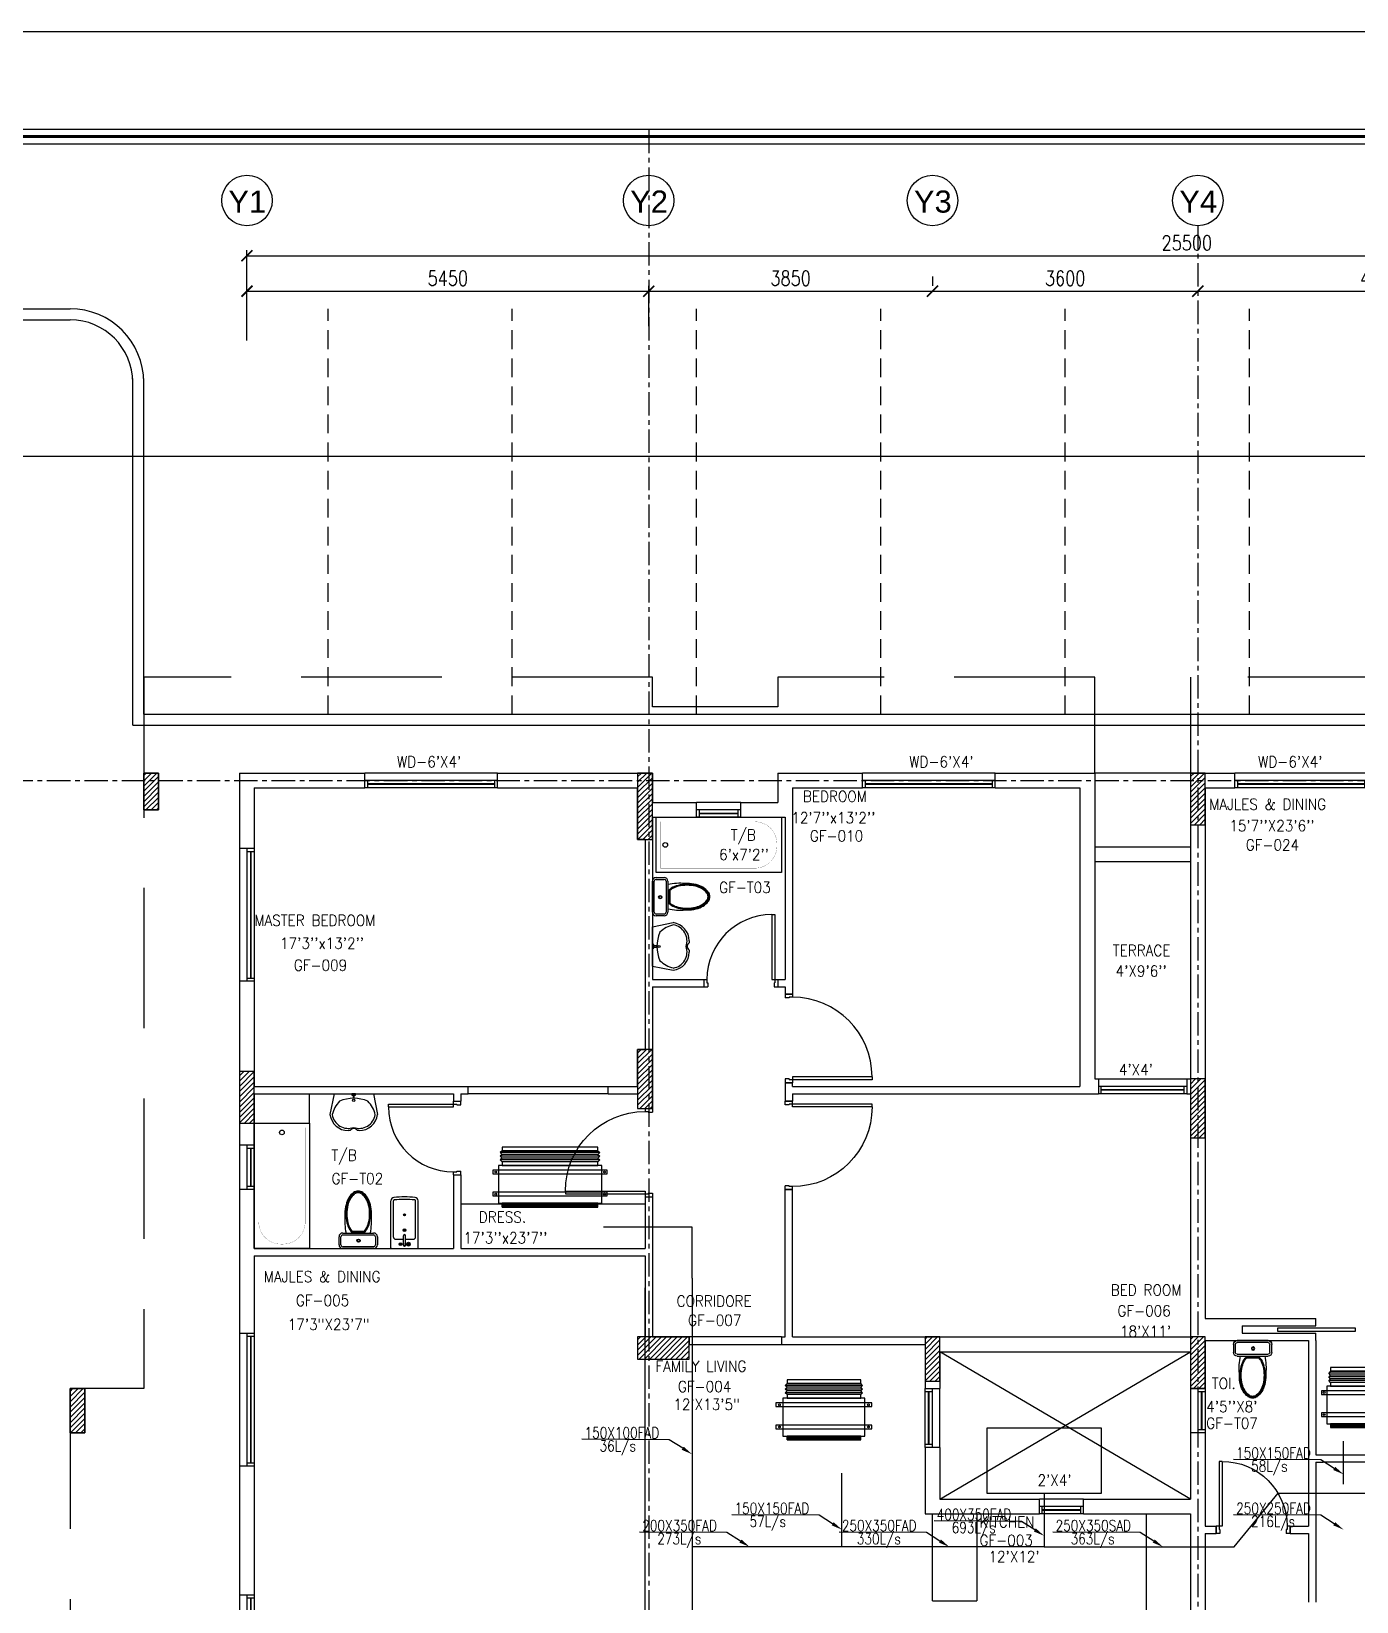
# Model space of a CAD drawing. Header units: millimetres. Extents: x -1288794 to 2153086, y -2701644 to -1428868.
# Drawn here: x 1250634 to 1268611, y -1485109 to -1463806 of the extents above; entities that cross this region are included whole.
import ezdxf
from ezdxf.enums import TextEntityAlignment as Align

# ---------------------------------------------------------------- set-up
doc = ezdxf.new("R2010")
doc.units = ezdxf.units.MM
doc.header["$LTSCALE"] = 100
doc.header["$PDMODE"] = 34
for name, pattern in [('CENTER', [50.8, 31.75, -6.35, 6.35, -6.35]), ('DASHED', [19.05, 12.7, -6.35]), ('DASHED2', [9.525, 6.35, -3.175])]:
    doc.linetypes.add(name, pattern=pattern)
for name, color, linetype in [('A-ANNO-DIMS', 1, 'Continuous'), ('A-ANNO-SYMB', 33, 'Continuous'), ('A-ANNO-TEXT', 8, 'Continuous'), ('A-AREA', 8, 'CENTER'), ('A-DOOR', 4, 'Continuous'), ('A-FLOR-OVHD', 4, 'DASHED2'), ('A-FLOR-PFIX', 8, 'Continuous'), ('A-FLOR-SPCL', 8, 'Continuous'), ('A-GLAZ', 5, 'Continuous'), ('A-GRID', 253, 'CENTER'), ('A-WALL-FULL', 8, 'Continuous'), ('AC-FAD', 6, 'Continuous'), ('AC-FAD TEXT', 6, 'Continuous'), ('FCU-AC', 160, 'Continuous'), ('L-WALK', 8, 'Continuous'), ('LOGO LINE', 7, 'Continuous'), ('LOGO1LINE', 7, 'Continuous'), ('S-COL- HACT.', 9, 'Continuous'), ('S-COL.', 8, 'Continuous')]:
    doc.layers.add(name, color=color, linetype=linetype)
doc.styles.add('ROMANS', font='romans.shx', dxfattribs={"width": 0.8})
doc.styles.add('SANSSERIF', font='sas_____.pfb')
doc.styles.add('SIMPLEX', font='simplex.shx', dxfattribs={"width": 0.8})
doc.dimstyles.new('100 of DIM2', dxfattribs={"dimscale": 0, "dimtxt": 200, "dimasz": 150, "dimexe": 75, "dimexo": 200, "dimgap": 75, "dimtad": 1, "dimdec": 0, "dimrnd": 5, "dimzin": 0, "dimdsep": 46, "dimtxsty": 'ROMANS', "dimblk": 'ARCHTICK', "dimcen": 100, "dimclrd": 94, "dimclre": 94, "dimclrt": 2, "dimadec": 0, "dimazin": 0, "dimtfac": 1, "dimtdec": 0, "dimtofl": 0, "dimtmove": 2, "dimatfit": 3, "dimldrblk": 'OPEN90', "dimfxl": 75, "dimtolj": 1, "dimtzin": 0, "dimarcsym": 0})
pattern_1 = [(45, (2375513.17, -1109556.65), (-35.355339, 35.355339), [])]

# ---------------------------------------------------------------- blocks, each defined once
blk = doc.blocks.new('W-180')
for p, q in [((1800, 100), (0, 100)), ((1800, 0), (0, 0)), ((40, 0), (40, 100)), ((1760, 100), (1760, 0))]:
    blk.add_line(p, q)
at = {"linetype": 'Continuous'}
for p, q in [((1760, 53), (40, 53)), ((1760, 47), (40, 47))]:
    blk.add_line(p, q, dxfattribs=at)
blk = doc.blocks.new('D-120-R1')
for p, q in [((-80, 1180), (-40, 1180)), ((-80, 1180), (-80, 100)), ((-40, 1180), (-40, 55)), ((-1200, 100), (-1160, 100)), ((-1200, 100), (-1200, 0)), ((-1160, 100), (-1160, 55)), ((-1160, 55), (-1150, 55)), ((-1150, 55), (-1150, 0)), ((-80, 100), (0, 100)), ((-50, 55), (-40, 55)), ((-50, 55), (-50, 0)), ((-50, 0), (0, 0)), ((0, 100), (0, 0)), ((-1200, 0), (-1150, 0))]:
    blk.add_line(p, q)
at = {"linetype": 'Continuous'}
blk.add_arc((-80, 100), 1080, 90, 180, dxfattribs=at)
blk = doc.blocks.new('D-100-R1')
for p, q in [((-80, 980), (-80, 100)), ((-80, 980), (-40, 980)), ((-40, 980), (-40, 55)), ((-1000, 100), (-1000, 0)), ((-1000, 100), (-960, 100)), ((-960, 100), (-960, 55)), ((-960, 55), (-950, 55)), ((-950, 55), (-950, 0)), ((-80, 100), (0, 100)), ((-50, 55), (-50, 0)), ((-50, 55), (-40, 55)), ((-50, 0), (0, 0)), ((0, 100), (0, 0)), ((-1000, 0), (-950, 0))]:
    blk.add_line(p, q)
at = {"linetype": 'Continuous'}
blk.add_arc((-80, 100), 880, 90, 180, dxfattribs=at)
blk = doc.blocks.new('W-60')
for p, q in [((600, 100), (0, 100)), ((600, 0), (0, 0)), ((40, 0), (40, 100)), ((560, 100), (560, 0))]:
    blk.add_line(p, q)
at = {"linetype": 'Continuous'}
for p, q in [((560, 53), (40, 53)), ((560, 47), (40, 47))]:
    blk.add_line(p, q, dxfattribs=at)
blk = doc.blocks.new('BIDET-1')
for p, q in [((175, 0), (-175, 0)), ((-185, -10), (-185, -649)), ((-150, -155), (-150, -649)), ((-15, -125), (-120, -125)), ((-39, -59), (-69, -59)), ((-54, -44), (-54, -74)), ((-15, -54), (-15, -174)), ((15, -54), (15, -174)), ((120, -125), (15, -125)), ((39, -59), (69, -59)), ((54, -44), (54, -74)), ((150, -155), (150, -649)), ((185, -10), (185, -649)), ((12, -250), (-12, -250)), ((-9, -259), (9, -241)), ((-9, -241), (9, -259)), ((0, -238), (0, -262))]:
    blk.add_line(p, q)
for centre, radius in [((-54, -59), 25), ((-54, -59), 20), ((-54, -59), 15.2), ((-54, -59), 10.2), ((54, -59), 20), ((54, -59), 15.2), ((54, -59), 10.2), ((0, -250), 17.5), ((0, -250), 12.5), ((0, -457), 12.5), ((0, -457), 10)]:
    blk.add_circle(centre, radius)
for centre, radius, start, end in [((-175, -10), 10, 90, 180), ((175, -10), 10, 0, 90), ((-120, -155), 30, 90, 180), ((0, -54), 20, 318.5904, 221.4096), ((0, -54), 15, 0, 180), ((0, -174), 15, 180, 0), ((120, -155), 30, 0, 90), ((-140, -649), 45, 180, 265.2062), ((-140, -649), 10, 180, 265.2062), ((0, 1020), 1720, 265.2062, 274.7938), ((0, 1020), 1685, 265.2062, 274.7938), ((140, -649), 10, 274.7938, 0), ((140, -649), 45, 274.7938, 0)]:
    blk.add_arc(centre, radius, start, end)
blk = doc.blocks.new('WC-1')
for p, q in [((-210, 0), (210, 0)), ((-260, -160), (-260, -50)), ((-235, -160), (-235, -50)), ((-210, -25), (210, -25)), ((210, -185), (-210, -185)), ((210, -210), (-210, -210)), ((235, -50), (235, -160)), ((260, -50), (260, -160)), ((91, -223), (-91, -223)), ((86, -235), (-86, -235))]:
    blk.add_line(p, q)
for radius in [22.1, 17.1]:
    blk.add_circle((-6, -107), radius)
for centre, radius, start, end in [((-210, -50), 50, 90, 180), ((-210, -160), 50, 180, 270), ((-210, -50), 25, 90, 180), ((-210, -160), 25, 180, 270), ((722, -383), 904, 168.9529, 184.0632), ((210, -50), 50, 360, 90), ((210, -50), 25, 360, 90), ((210, -160), 25, 270, 360), ((210, -160), 50, 270, 360), ((352, -470), 520, 166.4766, 180), ((352, -470), 507, 166.4766, 180), ((178, -428), 341, 149.8586, 166.4766), ((178, -428), 328, 149.8586, 166.4766), ((69, -365), 214, 138.4152, 149.8586), ((69, -365), 201, 139.9943, 149.8586), ((-69, -365), 201, 30.1414, 40.0057), ((-69, -365), 214, 30.1414, 41.5848), ((-178, -428), 328, 13.5234, 30.1414), ((-178, -428), 341, 13.5234, 30.1414), ((-352, -470), 507, 360, 13.5234), ((-352, -470), 520, 360, 13.5234), ((352, -470), 532, 177.5541, 180), ((352, -470), 532, 180, 193.5234), ((352, -470), 520, 180, 193.5234), ((178, -512), 353, 193.5234, 210.1414), ((352, -470), 507, 180, 193.5234), ((178, -512), 341, 193.5234, 210.1414), ((178, -512), 328, 193.5234, 210.1414), ((-178, -512), 328, 329.8586, 346.4766), ((-178, -512), 341, 329.8586, 346.4766), ((-178, -512), 353, 329.8586, 346.4766), ((-352, -470), 507, 346.4766, 360), ((-352, -470), 520, 346.4766, 360), ((-352, -470), 532, 346.4766, 360), ((-352, -470), 532, 360, 2.4459), ((69, -575), 226, 210.1414, 234.4972), ((69, -575), 214, 210.1414, 234.4972), ((69, -575), 201, 210.1414, 234.4972), ((0, -672), 108, 234.4972, 270), ((0, -672), 95.9, 234.4972, 270), ((0, -672), 83.4, 234.4972, 270), ((0, -672), 83.4, 270, 305.5028), ((0, -672), 95.9, 270, 305.5028), ((0, -672), 108, 270, 305.5028), ((-69, -575), 201, 305.5028, 329.8586), ((-69, -575), 214, 305.5028, 329.8586), ((-69, -575), 226, 305.5028, 329.8586)]:
    blk.add_arc(centre, radius, start, end)
at = {"linetype": 'Continuous', "ltscale": 50}
blk.add_arc((-722, -383), 904, 355.9368, 11.0471, dxfattribs=at)
blk = doc.blocks.new('LAV-4')
for p, q in [((-266, 0), (-322, -283)), ((-266, 0), (268, 0)), ((268, 0), (324, -280)), ((-48, -500), (-75, -500)), ((75, -500), (50, -500))]:
    blk.add_line(p, q)
for points in [[(-25, 0), (-25, -18), (25, -18), (25, 0)], [(-9, -20), (-9, -57), (8, -57), (8, -20)]]:
    blk.add_lwpolyline(points, close=True)
blk.add_circle((0, -91), 15.4)
for centre, radius, start, end in [((74, -366), 375, 135.3333, 167.1432), ((0, -539), 477, 66.1261, 113.874), ((-74, -366), 375, 12.5199, 44.6667), ((-75, -250), 250, 187.6784, 270), ((-75, -250), 220, 188.5814, 289.9523), ((75, -250), 220, 250.0878, 350.8515), ((75, -250), 250, 270, 353.0121), ((1, -527), 55.9, 28.7827, 151.2173), ((50, -499), 0, 238.1883, 0)]:
    blk.add_arc(centre, radius, start, end)
blk = doc.blocks.new('BT-2')
blk.add_lwpolyline([(0, 750), (1700, 750), (1700, 0), (0, 0)], close=True)
at = {"const_width": 2}
blk.add_lwpolyline([(60, 690), (1340, 690, -0.414214), (1640, 390), (1640, 360, -0.414214), (1340, 60), (60, 60)], format="xyb", close=True, dxfattribs=at)
blk.add_circle((125, 375), 31.9)
blk = doc.blocks.new('W-80')
for p, q in [((800, 100), (0, 100)), ((800, 0), (0, 0)), ((40, 0), (40, 100)), ((760, 100), (760, 0))]:
    blk.add_line(p, q)
at = {"linetype": 'Continuous'}
for p, q in [((760, 53), (40, 53)), ((760, 47), (40, 47))]:
    blk.add_line(p, q, dxfattribs=at)
blk = doc.blocks.new('W-120')
for p, q in [((1200, 100), (0, 100)), ((1200, 0), (0, 0)), ((40, 0), (40, 100)), ((1160, 100), (1160, 0))]:
    blk.add_line(p, q)
at = {"linetype": 'Continuous'}
for p, q in [((1160, 53), (40, 53)), ((1160, 47), (40, 47))]:
    blk.add_line(p, q, dxfattribs=at)
blk = doc.blocks.new('_ArchTick')
at = {"color": 0, "linetype": 'ByBlock', "const_width": 0.15}
blk.add_lwpolyline([(-0.5, -0.5), (0.5, 0.5)], dxfattribs=at)
blk = doc.blocks.new('*D516')
at = {"layer": 'A-ANNO-DIMS', "color": 94, "lineweight": -2, "ltscale": 3, "transparency": 16777216}
for p, q in [((1262858, -1467131), (1262858, -1467256)), ((1266458, -1467131), (1266458, -1467256)), ((1262858, -1467331), (1266458, -1467331))]:
    blk.add_line(p, q, dxfattribs=at)
at = {"layer": 'Defpoints', "color": 0, "ltscale": 3, "transparency": 16777216}
for p in [(1262858, -1467331), (1266458, -1467331), (1266458, -1467331)]:
    blk.add_point(p, dxfattribs=at)
at = {"layer": 'A-ANNO-DIMS', "color": 94, "lineweight": -2, "ltscale": 3, "transparency": 16777216, "xscale": 150, "yscale": 150, "zscale": 150, "rotation": 180}
blk.add_blockref('_ArchTick', (1262858, -1467331), dxfattribs=at)
at = {"layer": 'A-ANNO-DIMS', "color": 94, "lineweight": -2, "ltscale": 3, "transparency": 16777216, "xscale": 150, "yscale": 150, "zscale": 150}
blk.add_blockref('_ArchTick', (1266458, -1467331), dxfattribs=at)
at = {"layer": 'A-ANNO-DIMS', "color": 2, "ltscale": 3, "transparency": 16777216, "insert": (1264658, -1467156), "char_height": 200, "attachment_point": 5, "style": 'ROMANS'}
blk.add_mtext('\\A1;3600', dxfattribs=at)
blk = doc.blocks.new('_Open90')
at = {"color": 0, "linetype": 'ByBlock', "lineweight": -2}
for p, q in [((0, 0), (-1, 0)), ((-0.5, 0.5), (0, 0)), ((0, 0), (-0.5, -0.5))]:
    blk.add_line(p, q, dxfattribs=at)
blk = doc.blocks.new('*D488')
at = {"layer": 'A-ANNO-DIMS', "color": 94, "lineweight": -2, "ltscale": 3, "transparency": 16777216}
for p, q in [((1253558, -1467807), (1253558, -1467256)), ((1259008, -1467807), (1259008, -1467256)), ((1253558, -1467331), (1259008, -1467331))]:
    blk.add_line(p, q, dxfattribs=at)
at = {"layer": 'Defpoints', "color": 0, "ltscale": 3, "transparency": 16777216}
for p in [(1259008, -1467331), (1253558, -1468007), (1259008, -1468007)]:
    blk.add_point(p, dxfattribs=at)
at = {"layer": 'A-ANNO-DIMS', "color": 94, "lineweight": -2, "ltscale": 3, "transparency": 16777216, "xscale": 150, "yscale": 150, "zscale": 150, "rotation": 180}
blk.add_blockref('_ArchTick', (1253558, -1467331), dxfattribs=at)
at = {"layer": 'A-ANNO-DIMS', "color": 94, "lineweight": -2, "ltscale": 3, "transparency": 16777216, "xscale": 150, "yscale": 150, "zscale": 150}
blk.add_blockref('_ArchTick', (1259008, -1467331), dxfattribs=at)
at = {"layer": 'A-ANNO-DIMS', "color": 2, "ltscale": 3, "transparency": 16777216, "insert": (1256283, -1467156), "char_height": 200, "attachment_point": 5, "style": 'ROMANS'}
blk.add_mtext('\\A1;5450', dxfattribs=at)
blk = doc.blocks.new('*D489')
at = {"layer": 'A-ANNO-DIMS', "color": 94, "lineweight": -2, "ltscale": 3, "transparency": 16777216}
for p, q in [((1259008, -1467807), (1259008, -1467256)), ((1262858, -1467131), (1262858, -1467256)), ((1259008, -1467331), (1262858, -1467331))]:
    blk.add_line(p, q, dxfattribs=at)
at = {"layer": 'Defpoints', "color": 0, "ltscale": 3, "transparency": 16777216}
for p in [(1262858, -1467331), (1262858, -1467331), (1259008, -1468007)]:
    blk.add_point(p, dxfattribs=at)
at = {"layer": 'A-ANNO-DIMS', "color": 94, "lineweight": -2, "ltscale": 3, "transparency": 16777216, "xscale": 150, "yscale": 150, "zscale": 150, "rotation": 180}
blk.add_blockref('_ArchTick', (1259008, -1467331), dxfattribs=at)
at = {"layer": 'A-ANNO-DIMS', "color": 94, "lineweight": -2, "ltscale": 3, "transparency": 16777216, "xscale": 150, "yscale": 150, "zscale": 150}
blk.add_blockref('_ArchTick', (1262858, -1467331), dxfattribs=at)
at = {"layer": 'A-ANNO-DIMS', "color": 2, "ltscale": 3, "transparency": 16777216, "insert": (1260933, -1467156), "char_height": 200, "attachment_point": 5, "style": 'ROMANS'}
blk.add_mtext('\\A1;3850', dxfattribs=at)
blk = doc.blocks.new('*D490')
at = {"layer": 'A-ANNO-DIMS', "color": 94, "lineweight": -2, "ltscale": 3, "transparency": 16777216}
for p, q in [((1266458, -1467131), (1266458, -1467256)), ((1271408, -1467131), (1271408, -1467256)), ((1266458, -1467331), (1271408, -1467331))]:
    blk.add_line(p, q, dxfattribs=at)
at = {"layer": 'Defpoints', "color": 0, "ltscale": 3, "transparency": 16777216}
for p in [(1266458, -1467331), (1271408, -1467331), (1271408, -1467331)]:
    blk.add_point(p, dxfattribs=at)
at = {"layer": 'A-ANNO-DIMS', "color": 94, "lineweight": -2, "ltscale": 3, "transparency": 16777216, "xscale": 150, "yscale": 150, "zscale": 150, "rotation": 180}
blk.add_blockref('_ArchTick', (1266458, -1467331), dxfattribs=at)
at = {"layer": 'A-ANNO-DIMS', "color": 94, "lineweight": -2, "ltscale": 3, "transparency": 16777216, "xscale": 150, "yscale": 150, "zscale": 150}
blk.add_blockref('_ArchTick', (1271408, -1467331), dxfattribs=at)
at = {"layer": 'A-ANNO-DIMS', "color": 2, "ltscale": 3, "transparency": 16777216, "insert": (1268933, -1467156), "char_height": 200, "attachment_point": 5, "style": 'ROMANS'}
blk.add_mtext('\\A1;4950', dxfattribs=at)
blk = doc.blocks.new('*D491')
at = {"layer": 'A-ANNO-DIMS', "color": 94, "lineweight": -2, "ltscale": 3, "transparency": 16777216}
for p, q in [((1253558, -1468002), (1253558, -1466776)), ((1253558, -1466851), (1279058, -1466851)), ((1279058, -1468002), (1279058, -1466776))]:
    blk.add_line(p, q, dxfattribs=at)
at = {"layer": 'Defpoints', "color": 0, "ltscale": 3, "transparency": 16777216}
for p in [(1279058, -1466851), (1253558, -1468202), (1279058, -1468202)]:
    blk.add_point(p, dxfattribs=at)
at = {"layer": 'A-ANNO-DIMS', "color": 94, "lineweight": -2, "ltscale": 3, "transparency": 16777216, "xscale": 150, "yscale": 150, "zscale": 150, "rotation": 180}
blk.add_blockref('_ArchTick', (1253558, -1466851), dxfattribs=at)
at = {"layer": 'A-ANNO-DIMS', "color": 94, "lineweight": -2, "ltscale": 3, "transparency": 16777216, "xscale": 150, "yscale": 150, "zscale": 150}
blk.add_blockref('_ArchTick', (1279058, -1466851), dxfattribs=at)
at = {"layer": 'A-ANNO-DIMS', "color": 2, "ltscale": 3, "transparency": 16777216, "insert": (1266308, -1466676), "char_height": 200, "attachment_point": 5, "style": 'ROMANS'}
blk.add_mtext('\\A1;25500', dxfattribs=at)
blk = doc.blocks.new('fcu 2 tr')
h = blk.add_hatch()
h.set_pattern_fill('NET', color=3)
h.paths.add_polyline_path([(80954, -1588493), (79654, -1588493), (79654, -1588543), (80954, -1588543)])
at = {"layer": 'FCU-AC'}
for p, q in [((79654, -1587780), (79629, -1587805)), ((80979, -1587805), (79629, -1587805)), ((79654, -1587830), (79629, -1587805)), ((79654, -1587830), (79629, -1587855)), ((80979, -1587855), (79629, -1587855)), ((79654, -1587880), (79629, -1587855)), ((80954, -1587780), (79654, -1587780)), ((80954, -1587830), (79654, -1587830)), ((80954, -1587830), (79654, -1587830)), ((80954, -1587780), (80979, -1587805)), ((80954, -1587830), (80979, -1587805)), ((80954, -1587830), (80979, -1587855)), ((80954, -1587880), (80979, -1587855)), ((79654, -1587880), (79629, -1587905)), ((80979, -1587905), (79629, -1587905)), ((79654, -1587930), (79629, -1587905)), ((80954, -1587880), (79654, -1587880)), ((80954, -1587880), (79654, -1587880)), ((80954, -1587880), (80979, -1587905)), ((80954, -1587930), (80979, -1587905))]:
    blk.add_line(p, q, dxfattribs=at)
at = {"layer": 'FCU-AC', "color": 1}
for p, q in [((80954, -1587730), (79654, -1587730)), ((79654, -1587730), (79654, -1587780)), ((79654, -1587780), (80954, -1587780)), ((80954, -1587780), (80954, -1587730)), ((80954, -1587930), (79654, -1587930)), ((79654, -1587930), (79654, -1587980)), ((79654, -1587980), (80954, -1587980)), ((80954, -1587980), (80954, -1587930))]:
    blk.add_line(p, q, dxfattribs=at)
at = {"layer": 'FCU-AC', "color": 6}
for points in [[(79529, -1588093), (81079, -1588093), (81079, -1588043), (79529, -1588043)], [(79529, -1588393), (81079, -1588393), (81079, -1588343), (79529, -1588343)]]:
    blk.add_lwpolyline(points, close=True, dxfattribs=at)
at = {"layer": 'FCU-AC'}
blk.add_lwpolyline([(79604, -1588493), (81004, -1588493), (81004, -1587980), (79604, -1587980)], close=True, dxfattribs=at)
at = {"layer": 'FCU-AC', "color": 3}
blk.add_lwpolyline([(79654, -1588543), (80954, -1588543), (80954, -1588493), (79654, -1588493)], close=True, dxfattribs=at)
at = {"layer": 'FCU-AC', "color": 6}
for centre in [(79566, -1588068), (81041, -1588068), (79566, -1588368), (81041, -1588368)]:
    blk.add_circle(centre, 12.5, dxfattribs=at)
blk = doc.blocks.new('fcu-1    1.5 tr')
h = blk.add_hatch()
h.set_pattern_fill('NET', color=3)
h.paths.add_polyline_path([(78733, -1589179), (77733, -1589179), (77733, -1589229), (78733, -1589229)])
at = {"color": 3}
blk.add_lwpolyline([(77733, -1589229), (78733, -1589229), (78733, -1589179), (77733, -1589179)], close=True, dxfattribs=at)
at = {"layer": 'FCU-AC', "color": 5}
for p, q in [((77733, -1588466), (77708, -1588491)), ((78758, -1588491), (77708, -1588491)), ((77733, -1588516), (77708, -1588491)), ((78758, -1588491), (78733, -1588466)), ((78758, -1588491), (78733, -1588516)), ((77733, -1588516), (77708, -1588541)), ((78758, -1588541), (77708, -1588541)), ((77733, -1588566), (77708, -1588541)), ((77733, -1588566), (77708, -1588591)), ((78758, -1588591), (77708, -1588591)), ((77733, -1588616), (77708, -1588591)), ((78733, -1588516), (77733, -1588516)), ((78733, -1588566), (77733, -1588566)), ((78758, -1588541), (78733, -1588516)), ((78758, -1588541), (78733, -1588566)), ((78758, -1588591), (78733, -1588566)), ((78758, -1588591), (78733, -1588616))]:
    blk.add_line(p, q, dxfattribs=at)
at = {"layer": 'FCU-AC', "color": 1}
for p, q in [((78733, -1588416), (77733, -1588416)), ((77733, -1588416), (77733, -1588466)), ((77733, -1588466), (78733, -1588466)), ((78733, -1588466), (78733, -1588416)), ((78733, -1588616), (77733, -1588616)), ((77733, -1588616), (77733, -1588666)), ((77733, -1588666), (78733, -1588666)), ((78733, -1588666), (78733, -1588616))]:
    blk.add_line(p, q, dxfattribs=at)
at = {"layer": 'FCU-AC'}
for p, q in [((78733, -1588466), (77733, -1588466)), ((78788, -1588666), (77678, -1588666)), ((77678, -1588666), (77678, -1589179)), ((78788, -1589179), (78788, -1588666)), ((77678, -1589179), (78788, -1589179))]:
    blk.add_line(p, q, dxfattribs=at)
at = {"layer": 'FCU-AC', "color": 2}
for p, q in [((78733, -1588516), (77733, -1588516)), ((78733, -1588566), (77733, -1588566))]:
    blk.add_line(p, q, dxfattribs=at)
at = {"layer": 'FCU-AC', "color": 6}
for points in [[(77583, -1588779), (78883, -1588779), (78883, -1588729), (77583, -1588729)], [(77583, -1589079), (78883, -1589079), (78883, -1589029), (77583, -1589029)]]:
    blk.add_lwpolyline(points, close=True, dxfattribs=at)
for centre in [(77629, -1588755), (78837, -1588755), (77629, -1589055), (78837, -1589055)]:
    blk.add_circle(centre, 12.5, dxfattribs=at)
blk = doc.blocks.new('fcu 2.5 tr')
h = blk.add_hatch()
h.set_pattern_fill('NET', color=3)
h.paths.add_polyline_path([(83172, -1587743), (81672, -1587743), (81672, -1587793), (83172, -1587793)])
at = {"layer": 'FCU-AC', "color": 1}
for p, q in [((83172, -1586980), (81672, -1586980)), ((81672, -1586980), (81672, -1587030)), ((83172, -1587030), (83172, -1586980)), ((81672, -1587030), (83172, -1587030)), ((83172, -1587180), (81672, -1587180)), ((81672, -1587180), (81672, -1587230)), ((81672, -1587230), (83172, -1587230)), ((83172, -1587230), (83172, -1587180))]:
    blk.add_line(p, q, dxfattribs=at)
at = {"layer": 'FCU-AC'}
for p, q in [((81672, -1587030), (81647, -1587055)), ((83197, -1587055), (81647, -1587055)), ((81672, -1587080), (81647, -1587055)), ((81672, -1587080), (81647, -1587105)), ((83197, -1587105), (81647, -1587105)), ((81672, -1587130), (81647, -1587105)), ((81672, -1587130), (81647, -1587155)), ((83197, -1587155), (81647, -1587155)), ((81672, -1587180), (81647, -1587155)), ((83172, -1587030), (81672, -1587030)), ((83172, -1587080), (81672, -1587080)), ((83172, -1587080), (81672, -1587080)), ((83172, -1587130), (81672, -1587130)), ((83172, -1587130), (81672, -1587130)), ((83197, -1587055), (83172, -1587030)), ((83197, -1587055), (83172, -1587080)), ((83197, -1587105), (83172, -1587080)), ((83197, -1587105), (83172, -1587130)), ((83197, -1587155), (83172, -1587130)), ((83197, -1587155), (83172, -1587180))]:
    blk.add_line(p, q, dxfattribs=at)
blk.add_lwpolyline([(81622, -1587743), (83222, -1587743), (83222, -1587230), (81622, -1587230)], close=True, dxfattribs=at)
at = {"layer": 'FCU-AC', "color": 6}
for points in [[(81547, -1587343), (83297, -1587343), (83297, -1587293), (81547, -1587293)], [(81547, -1587643), (83297, -1587643), (83297, -1587593), (81547, -1587593)]]:
    blk.add_lwpolyline(points, close=True, dxfattribs=at)
at = {"layer": 'FCU-AC', "color": 3}
blk.add_lwpolyline([(81672, -1587793), (83172, -1587793), (83172, -1587743), (81672, -1587743)], close=True, dxfattribs=at)
at = {"layer": 'FCU-AC', "color": 6}
for centre in [(81584, -1587318), (83259, -1587318), (81584, -1587618), (83259, -1587618)]:
    blk.add_circle(centre, 12.5, dxfattribs=at)

msp = doc.modelspace()

# ---------------------------------------------------------------- hatches: boundary and pattern name
at = {"layer": 'S-COL- HACT.', "linetype": 'Continuous', "ltscale": 3}
h = msp.add_hatch(dxfattribs=at)
h.set_pattern_fill('ANSI31', color=256, scale=400, style=0)
h.set_pattern_definition(pattern_1)
h.paths.add_polyline_path([(1252358, -1474368.6), (1252358, -1473868.6), (1252158, -1473868.6), (1252158, -1474368.6)])
h = msp.add_hatch(dxfattribs=at)
h.set_pattern_fill('ANSI31', color=256, scale=400, style=0)
h.set_pattern_definition(pattern_1)
h.paths.add_polyline_path([(1259058, -1474768.6), (1259058, -1473868.6), (1258858, -1473868.6), (1258858, -1474768.6)])
h = msp.add_hatch(dxfattribs=at)
h.set_pattern_fill('ANSI31', color=256, scale=400, style=0)
h.set_pattern_definition(pattern_1)
h.paths.add_polyline_path([(1266358, -1473868.6), (1266358, -1474568.6), (1266558, -1474568.6), (1266558, -1473868.6)])
h = msp.add_hatch(dxfattribs=at)
h.set_pattern_fill('ANSI31', color=256, scale=400, style=0)
h.set_pattern_definition(pattern_1)
h.paths.add_polyline_path([(1259058, -1478418.6), (1259058, -1477618.6), (1258858, -1477618.6), (1258858, -1478418.6)])
h = msp.add_hatch(dxfattribs=at)
h.set_pattern_fill('ANSI31', color=256, scale=400, style=0)
h.set_pattern_definition(pattern_1)
h.paths.add_polyline_path([(1253458, -1477918.6), (1253458, -1478618.6), (1253658, -1478618.6), (1253658, -1477918.6)])
h = msp.add_hatch(dxfattribs=at)
h.set_pattern_fill('ANSI31', color=256, scale=400, style=0)
h.set_pattern_definition(pattern_1)
h.paths.add_polyline_path([(1266558, -1478818.6), (1266558, -1478018.6), (1266358, -1478018.6), (1266358, -1478818.6)])
h = msp.add_hatch(dxfattribs=at)
h.set_pattern_fill('ANSI31', color=256, scale=400, style=0)
h.set_pattern_definition(pattern_1)
h.paths.add_polyline_path([(1259558, -1481518.6), (1258858, -1481518.6), (1258858, -1481818.6), (1259558, -1481818.6)])
h = msp.add_hatch(dxfattribs=at)
h.set_pattern_fill('ANSI31', color=256, scale=400, style=0)
h.set_pattern_definition(pattern_1)
h.paths.add_polyline_path([(1262758, -1481518.6), (1262758, -1482118.6), (1262958, -1482118.6), (1262958, -1481518.6)])
h = msp.add_hatch(dxfattribs=at)
h.set_pattern_fill('ANSI31', color=256, scale=400, style=0)
h.set_pattern_definition(pattern_1)
h.paths.add_polyline_path([(1266358, -1481518.6), (1266358, -1482218.6), (1266558, -1482218.6), (1266558, -1481518.6)])
h = msp.add_hatch(dxfattribs=at)
h.set_pattern_fill('ANSI31', color=256, scale=400, style=0)
h.set_pattern_definition(pattern_1)
h.paths.add_polyline_path([(1251158, -1482218.6), (1251158, -1482818.6), (1251358, -1482818.6), (1251358, -1482218.6)])

# ---------------------------------------------------------------- linework, layer by layer
for p, q in [((1253658, -1478118.6), (1256294.5, -1478118.6)), ((1258958, -1479718.6), (1256458, -1479718.6)), ((1256458, -1480318.6), (1258958, -1480318.6)), ((1258958, -1486318.6), (1258958, -1480850))]:
    msp.add_line(p, q)
at = {"layer": 'A-ANNO-SYMB', "ltscale": 3}
for centre in [(1253558, -1466100.5), (1259008, -1466100.5), (1262858, -1466100.5), (1266458, -1466100.5)]:
    msp.add_circle(centre, 342.2, dxfattribs=at)
at = {"layer": 'A-AREA', "ltscale": 15}
msp.add_line((1249158, -1469568.6), (1281258, -1469568.6), dxfattribs=at)
at = {"layer": 'A-DOOR', "ltscale": 3}
msp.add_lwpolyline([(1267542, -1481443.6), (1267542, -1481393.6), (1268592, -1481393.6), (1268592, -1481443.6), (1267542, -1481443.6)], dxfattribs=at)
at = {"layer": 'A-FLOR-OVHD', "linetype": 'Continuous', "ltscale": 3}
for p, q in [((1256558, -1478118.6), (1258458, -1478118.6)), ((1258458, -1478218.6), (1256558, -1478218.6)), ((1260808, -1481518.6), (1259558, -1481518.6)), ((1259558, -1481618.6), (1260808, -1481618.6)), ((1268158, -1483118.6), (1269958, -1483118.6)), ((1269958, -1483218.6), (1268158, -1483218.6))]:
    msp.add_line(p, q, dxfattribs=at)
at = {"layer": 'A-FLOR-OVHD', "ltscale": 3}
msp.add_lwpolyline([(1274758, -1472568.6), (1266358, -1472568.6), (1266358, -1473868.6), (1265058, -1473868.6), (1265058, -1472568.6), (1260758, -1472568.6), (1260758, -1472968.6), (1259058, -1472968.6), (1259058, -1472568.6), (1252158, -1472568.6), (1252158, -1482218.6), (1251158, -1482218.6), (1251158, -1486718.6)], dxfattribs=at)
at = {"layer": 'A-FLOR-PFIX', "ltscale": 3}
msp.add_line((1254408, -1478618.6), (1254408, -1478218.6), dxfattribs=at)
at = {"layer": 'A-FLOR-SPCL', "ltscale": 3}
for p, q in [((1265058, -1474868.6), (1266358, -1474868.6)), ((1265058, -1475068.6), (1266358, -1475068.6)), ((1262958, -1483718.6), (1266358, -1481718.6)), ((1266358, -1483718.6), (1262958, -1481718.6)), ((1262858, -1485098.6), (1262858, -1483918.6)), ((1263458, -1483918.6), (1263458, -1485098.6)), ((1265758, -1483918.6), (1265758, -1487068.6)), ((1262858, -1485098.6), (1263458, -1485098.6))]:
    msp.add_line(p, q, dxfattribs=at)
at = {"layer": 'A-GLAZ', "ltscale": 3}
for p, q in [((1256958, -1473868.6), (1255158, -1473868.6)), ((1263708, -1473868.6), (1261908, -1473868.6)), ((1268758, -1473868.6), (1266958, -1473868.6)), ((1260258, -1474268.6), (1259658, -1474268.6)), ((1253458, -1474893.6), (1253458, -1476693.6)), ((1265108, -1478018.6), (1266308, -1478018.6)), ((1253458, -1478918.6), (1253458, -1479518.6)), ((1253458, -1481468.6), (1253458, -1483268.6)), ((1262958, -1483018.6), (1262958, -1482218.6)), ((1266358, -1482218.6), (1266358, -1482818.6)), ((1264908, -1483718.6), (1264308, -1483718.6)), ((1253458, -1485018.6), (1253458, -1486818.6))]:
    msp.add_line(p, q, dxfattribs=at)
at = {"layer": 'A-GRID', "ltscale": 0.1}
for p, q in [((1259008, -1465142.6), (1259008, -1513277)), ((1266458, -1466442.6), (1266458, -1514577)), ((1241700.8, -1473968.6), (1285240.4, -1473968.6))]:
    msp.add_line(p, q, dxfattribs=at)
at = {"layer": 'A-WALL-FULL', "ltscale": 3}
for p, q in [((1253458, -1473868.6), (1255158, -1473868.6)), ((1253458, -1473868.6), (1253458, -1474893.6)), ((1255158, -1474068.6), (1255158, -1473868.6)), ((1256958, -1473868.6), (1259058, -1473868.6)), ((1256958, -1474068.6), (1256958, -1473868.6)), ((1259058, -1473868.6), (1259058, -1474268.6)), ((1260758, -1473868.6), (1261908, -1473868.6)), ((1260758, -1473868.6), (1260758, -1474268.6)), ((1261908, -1474068.6), (1261908, -1473868.6)), ((1263708, -1473868.6), (1265058, -1473868.6)), ((1263708, -1474068.6), (1263708, -1473868.6)), ((1265058, -1473868.6), (1265058, -1478018.6)), ((1266358, -1473868.6), (1266958, -1473868.6)), ((1266358, -1473868.6), (1266358, -1478018.6)), ((1266958, -1474068.6), (1266958, -1473868.6)), ((1253658, -1474068.6), (1255158, -1474068.6)), ((1253658, -1474068.6), (1253658, -1474893.6)), ((1256958, -1474068.6), (1258858, -1474068.6)), ((1260958, -1474068.6), (1261908, -1474068.6)), ((1260958, -1474068.6), (1260958, -1476868.6)), ((1263708, -1474068.6), (1264858, -1474068.6)), ((1264858, -1474068.6), (1264858, -1478118.6)), ((1266558, -1474068.6), (1266958, -1474068.6)), ((1266558, -1474068.6), (1266558, -1481268.6)), ((1259058, -1474268.6), (1259658, -1474268.6)), ((1259658, -1474468.6), (1259658, -1474268.6)), ((1260258, -1474268.6), (1260758, -1474268.6)), ((1260258, -1474468.6), (1260258, -1474268.6)), ((1259058, -1474468.6), (1259658, -1474468.6)), ((1259058, -1474468.6), (1259058, -1476668.6)), ((1260258, -1474468.6), (1260858, -1474468.6)), ((1260858, -1474468.6), (1260858, -1476668.6)), ((1253658, -1474893.6), (1253458, -1474893.6)), ((1258958, -1474768.6), (1258958, -1477618.6)), ((1259058, -1476668.6), (1259758, -1476668.6)), ((1259758, -1476668.6), (1259758, -1476768.6)), ((1260758, -1476668.6), (1260758, -1476768.6)), ((1260758, -1476668.6), (1260858, -1476668.6)), ((1253458, -1476693.6), (1253458, -1478918.6)), ((1253658, -1476693.6), (1253458, -1476693.6)), ((1253658, -1476693.6), (1253658, -1478118.6)), ((1259058, -1476768.6), (1259758, -1476768.6)), ((1259058, -1476768.6), (1259058, -1478418.6)), ((1260758, -1476768.6), (1260858, -1476768.6)), ((1260858, -1476768.6), (1260858, -1476868.6)), ((1260858, -1476868.6), (1260958, -1476868.6)), ((1253658, -1478118.6), (1256558, -1478118.6)), ((1256558, -1478218.6), (1256558, -1478118.6)), ((1258458, -1478118.6), (1258858, -1478118.6)), ((1258458, -1478218.6), (1258458, -1478118.6)), ((1260858, -1478068.6), (1260858, -1478318.6)), ((1260858, -1478068.6), (1260958, -1478068.6)), ((1260958, -1478118.6), (1260958, -1478068.6)), ((1260958, -1478118.6), (1264858, -1478118.6)), ((1265058, -1478018.6), (1265108, -1478018.6)), ((1265108, -1478018.6), (1265108, -1478218.6)), ((1266308, -1478018.6), (1266358, -1478018.6)), ((1266308, -1478018.6), (1266308, -1478218.6)), ((1253658, -1478218.6), (1256358, -1478218.6)), ((1253658, -1478218.6), (1253658, -1478918.6)), ((1256358, -1478218.6), (1256358, -1478318.6)), ((1256358, -1478318.6), (1256458, -1478318.6)), ((1256458, -1478218.6), (1256558, -1478218.6)), ((1256458, -1478218.6), (1256458, -1478318.6)), ((1258458, -1478218.6), (1258858, -1478218.6)), ((1260858, -1478318.6), (1260958, -1478318.6)), ((1260958, -1478218.6), (1265108, -1478218.6)), ((1260958, -1478218.6), (1260958, -1478318.6)), ((1266308, -1478218.6), (1266358, -1478218.6)), ((1266358, -1478218.6), (1266358, -1481518.6)), ((1258958, -1478418.6), (1259058, -1478418.6)), ((1253658, -1478918.6), (1253458, -1478918.6)), ((1256358, -1479318.6), (1256458, -1479318.6)), ((1256358, -1479318.6), (1256358, -1480318.6)), ((1256458, -1479318.6), (1256458, -1480318.6)), ((1253458, -1479518.6), (1253458, -1480218.6)), ((1253658, -1479518.6), (1253458, -1479518.6)), ((1253658, -1479518.6), (1253658, -1480318.6)), ((1258958, -1479618.6), (1259058, -1479618.6)), ((1258958, -1479618.6), (1258958, -1480318.6)), ((1259058, -1479618.6), (1259058, -1481518.6)), ((1260858, -1479518.6), (1260958, -1479518.6)), ((1260858, -1481518.6), (1260858, -1479518.6)), ((1260958, -1481518.6), (1260958, -1479518.6)), ((1253458, -1480218.6), (1253458, -1480218.6)), ((1253458, -1480218.6), (1253458, -1481468.6)), ((1253658, -1480318.6), (1256358, -1480318.6)), ((1253658, -1480418.6), (1258958, -1480418.6)), ((1253658, -1480418.6), (1253658, -1481468.6)), ((1258958, -1480418.6), (1258958, -1481518.6)), ((1266558, -1481268.6), (1268058, -1481268.6)), ((1268058, -1481368.6), (1268058, -1481268.6)), ((1253458, -1481468.6), (1253658, -1481468.6)), ((1253458, -1481468.6), (1253658, -1481468.6)), ((1259058, -1481518.6), (1259558, -1481518.6)), ((1259558, -1481518.6), (1259558, -1481618.6)), ((1260808, -1481518.6), (1260858, -1481518.6)), ((1260808, -1481518.6), (1260808, -1481618.6)), ((1260958, -1481518.6), (1266358, -1481518.6)), ((1266558, -1481568.6), (1266558, -1482218.6)), ((1266558, -1481568.6), (1267958, -1481568.6)), ((1267058, -1481368.6), (1268058, -1481368.6)), ((1267058, -1481368.6), (1267058, -1481468.6)), ((1267058, -1481468.6), (1268058, -1481468.6)), ((1267958, -1481568.6), (1267958, -1484086.6)), ((1268058, -1481568.6), (1268058, -1481468.6)), ((1268058, -1481568.6), (1268058, -1483118.6)), ((1260808, -1481618.6), (1262758, -1481618.6)), ((1262758, -1481618.6), (1262758, -1482218.6)), ((1262958, -1481718.6), (1266358, -1481718.6)), ((1262958, -1481718.6), (1262958, -1482218.6)), ((1266358, -1481718.6), (1266358, -1482218.6)), ((1251358, -1482218.6), (1251158, -1482218.6)), ((1251158, -1482218.6), (1251158, -1482818.6, 0)), ((1251358, -1482818.6), (1251358, -1482218.6)), ((1262758, -1482218.6), (1262958, -1482218.6)), ((1266558, -1482218.6), (1266358, -1482218.6)), ((1251158, -1482818.6, 0), (1251358, -1482818.6)), ((1266358, -1482818.6), (1266358, -1483718.6)), ((1266558, -1482818.6), (1266358, -1482818.6)), ((1266558, -1482818.6), (1266558, -1484086.6)), ((1262958, -1483018.6), (1262758, -1483018.6)), ((1262758, -1483018.6), (1262758, -1483918.6)), ((1262958, -1483018.6), (1262958, -1483718.6)), ((1253458, -1483268.6), (1253658, -1483268.6)), ((1253458, -1483268.6), (1253458, -1485018.6)), ((1253658, -1483268.6), (1253658, -1485018.6)), ((1268058, -1483118.6), (1268158, -1483118.6)), ((1268058, -1483218.6), (1268058, -1485118.6)), ((1268058, -1483218.6), (1268158, -1483218.6)), ((1262958, -1483718.6), (1264308, -1483718.6)), ((1264308, -1483918.6), (1264308, -1483718.6)), ((1264908, -1483718.6), (1266358, -1483718.6)), ((1264908, -1483918.6), (1264908, -1483718.6)), ((1262758, -1483918.6), (1264308, -1483918.6)), ((1264908, -1483918.6), (1266358, -1483918.6)), ((1266358, -1483918.6), (1266358, -1487068.6)), ((1266358, -1483918.6), (1266358, -1487668.6)), ((1266558, -1484086.6), (1266708, -1484086.6)), ((1266708, -1484186.6), (1266708, -1484086.6)), ((1267708, -1484086.6), (1267958, -1484086.6)), ((1267708, -1484186.6), (1267708, -1484086.6)), ((1266558, -1484186.6), (1266708, -1484186.6)), ((1266558, -1484186.6), (1266558, -1487668.6)), ((1267708, -1484186.6), (1267958, -1484186.6)), ((1267958, -1484186.6), (1267958, -1485118.6)), ((1253458, -1485018.6), (1253658, -1485018.6))]:
    msp.add_line(p, q, dxfattribs=at)
at = {"layer": 'A-WALL-FULL', "linetype": 'Continuous', "ltscale": 3}
for p, q in [((1258858, -1474768.6), (1258858, -1474068.6)), ((1258958, -1474768.6), (1258858, -1474768.6)), ((1258858, -1478118.6), (1258858, -1477618.6)), ((1258858, -1477618.6), (1258958, -1477618.6)), ((1258858, -1478218.6), (1258858, -1478418.6)), ((1258858, -1478418.6), (1259058, -1478418.6)), ((1258958, -1481518.6), (1258858, -1481518.6)), ((1258858, -1481518.6), (1258858, -1481818.6)), ((1258858, -1481818.6), (1258958, -1481818.6))]:
    msp.add_line(p, q, dxfattribs=at)
for points in [[(1252158, -1473868.6), (1252358, -1473868.6), (1252358, -1474368.6), (1252158, -1474368.6)], [(1251158, -1482218.6), (1251358, -1482218.6), (1251358, -1482818.6), (1251158, -1482818.6)]]:
    msp.add_lwpolyline(points, close=True, dxfattribs=at)
at = {"layer": 'AC-FAD'}
for p, q in [((1259595.7, -1480026.8), (1258395.9, -1480026.8)), ((1259595.7, -1480718.6), (1259595.7, -1480026.8)), ((1259595.7, -1480718.6), (1259595.7, -1489110.9)), ((1268434.9, -1483517), (1268434.9, -1482930.5)), ((1261630.2, -1484367.5), (1261630.2, -1483365.3)), ((1264373, -1483641.9), (1264373, -1484367.5)), ((1266950.7, -1484367.5), (1267545.4, -1483638.7)), ((1267545.4, -1483638.7), (1268434.9, -1483638.7)), ((1268434.9, -1483638.7), (1271912.1, -1483638.7)), ((1264373, -1484367.5), (1259595.7, -1484367.5)), ((1264373, -1484367.5), (1266950.7, -1484367.5))]:
    msp.add_line(p, q, dxfattribs=at)
msp.add_lwpolyline([(1263598.5, -1482752), (1265147.4, -1482752), (1265147.4, -1483641.9), (1263598.5, -1483641.9)], close=True, dxfattribs=at)
at = {"layer": 'AC-FAD TEXT'}
for points in [[(1259469.1, -1483028.2), (1259287, -1482912.4), (1258102, -1482907)], [(1268308.3, -1483302.1), (1268126.3, -1483186.3), (1266941.2, -1483180.9)], [(1261503.6, -1484052.7), (1261321.5, -1483936.8), (1260136.5, -1483931.5)], [(1264246.4, -1484136.2), (1264064.3, -1484020.3), (1262879.3, -1484015)], [(1268308.3, -1484052.7), (1268126.3, -1483936.8), (1266941.2, -1483931.5)], [(1260252.3, -1484287), (1260070.2, -1484171.2), (1258885.1, -1484165.9)], [(1262959.4, -1484287), (1262777.3, -1484171.2), (1261592.3, -1484165.9)], [(1265859.3, -1484287), (1265677.2, -1484171.2), (1264492.2, -1484165.9)]]:
    msp.add_lwpolyline(points, dxfattribs=at)
for points in [[(1259482.5, -1483007.1), (1259595.7, -1483108.7), (1259455.7, -1483049.3)], [(1268321.8, -1483281), (1268434.9, -1483382.6), (1268294.9, -1483323.2)], [(1261517, -1484031.6), (1261630.2, -1484133.2), (1261490.2, -1484073.8)], [(1264259.8, -1484115.1), (1264373, -1484216.7), (1264233, -1484157.3)], [(1268321.8, -1484031.6), (1268434.9, -1484133.2), (1268294.9, -1484073.8)], [(1260265.7, -1484265.9), (1260378.8, -1484367.5), (1260238.8, -1484308.1)], [(1262972.8, -1484265.9), (1263086, -1484367.5), (1262946, -1484308.1)], [(1265872.7, -1484265.9), (1265985.8, -1484367.5), (1265845.9, -1484308.1)]]:
    msp.add_solid(points, dxfattribs=at)
at = {"layer": 'L-WALK', "ltscale": 15}
for p, q in [((1248743.8, -1467568.6), (1251158, -1467568.6)), ((1248743.8, -1467718.6), (1251158, -1467718.6))]:
    msp.add_line(p, q, dxfattribs=at)
at = {"layer": 'L-WALK', "linetype": 'DASHED', "ltscale": 0.2}
for p, q in [((1254658, -1473068.6), (1254658, -1467568.6)), ((1257158, -1473068.6), (1257158, -1467568.6)), ((1259658, -1473068.6), (1259658, -1467568.6)), ((1262158, -1473068.6), (1262158, -1467568.6)), ((1264658, -1473068.6), (1264658, -1467568.6)), ((1267158, -1473068.6), (1267158, -1467568.6))]:
    msp.add_line(p, q, dxfattribs=at)
at = {"layer": 'L-WALK', "ltscale": 3}
for p, q in [((1252008, -1473218.6), (1252008, -1468517.4)), ((1252158, -1473068.6), (1252158, -1468517.4)), ((1252008, -1473218.6), (1274758, -1473218.6)), ((1252158, -1473068.6), (1274658, -1473068.6))]:
    msp.add_line(p, q, dxfattribs=at)
for radius in [1000, 850]:
    msp.add_arc((1251158, -1468568.6), radius, 0, 90, dxfattribs=at)
at = {"layer": 'LOGO LINE'}
msp.add_lwpolyline([(1307694.2, -1519493.9), (1228936.1, -1519493.9), (1228936.1, -1463806.4), (1307694.2, -1463806.4)], close=True, dxfattribs=at)
at = {"layer": 'LOGO1LINE'}
for points in [[(1306368.3, -1518168), (1230262, -1518168), (1230262, -1465132.3), (1306368.3, -1465132.3)], [(1296059.6, -1517969.1), (1230460.9, -1517969.1), (1230460.9, -1465331.1), (1296059.6, -1465331.1)]]:
    msp.add_lwpolyline(points, close=True, dxfattribs=at)
at = {"layer": 'LOGO1LINE', "const_width": 39.8}
msp.add_lwpolyline([(1306268.8, -1518068.5), (1230361.5, -1518068.5), (1230361.5, -1465231.7), (1306268.8, -1465231.7)], close=True, dxfattribs=at)
at = {"layer": 'S-COL.', "linetype": 'Continuous', "ltscale": 3}
for points in [[(1252358, -1474368.6), (1252358, -1473868.6), (1252158, -1473868.6), (1252158, -1474368.6)], [(1252358, -1474368.6), (1252358, -1473868.6), (1252158, -1473868.6), (1252158, -1474368.6)], [(1259058, -1474768.6), (1259058, -1473868.6), (1258858, -1473868.6), (1258858, -1474768.6)], [(1266358, -1473868.6), (1266358, -1474568.6), (1266558, -1474568.6), (1266558, -1473868.6)], [(1259058, -1478418.6), (1259058, -1477618.6), (1258858, -1477618.6), (1258858, -1478418.6)], [(1259058, -1478418.6), (1259058, -1477618.6), (1258858, -1477618.6), (1258858, -1478418.6)], [(1259058, -1478418.6), (1259058, -1477618.6), (1258858, -1477618.6), (1258858, -1478418.6)], [(1253458, -1477918.6), (1253458, -1478618.6), (1253658, -1478618.6), (1253658, -1477918.6)], [(1253458, -1477918.6), (1253458, -1478618.6), (1253658, -1478618.6), (1253658, -1477918.6)], [(1253458, -1477918.6), (1253458, -1478618.6), (1253658, -1478618.6), (1253658, -1477918.6)], [(1266558, -1478818.6), (1266558, -1478018.6), (1266358, -1478018.6), (1266358, -1478818.6)], [(1266558, -1478818.6), (1266558, -1478018.6), (1266358, -1478018.6), (1266358, -1478818.6)], [(1266558, -1478818.6), (1266558, -1478018.6), (1266358, -1478018.6), (1266358, -1478818.6)], [(1259558, -1481518.6), (1258858, -1481518.6), (1258858, -1481818.6), (1259558, -1481818.6)], [(1259558, -1481518.6), (1258858, -1481518.6), (1258858, -1481818.6), (1259558, -1481818.6)], [(1259558, -1481518.6), (1258858, -1481518.6), (1258858, -1481818.6), (1259558, -1481818.6)], [(1262758, -1481518.6), (1262758, -1482118.6), (1262958, -1482118.6), (1262958, -1481518.6)], [(1266358, -1481518.6), (1266358, -1482218.6), (1266558, -1482218.6), (1266558, -1481518.6)], [(1251158, -1482218.6), (1251158, -1482818.6), (1251358, -1482818.6), (1251358, -1482218.6)], [(1251158, -1482218.6), (1251158, -1482818.6), (1251358, -1482818.6), (1251358, -1482218.6)], [(1251158, -1482218.6), (1251158, -1482818.6), (1251358, -1482818.6), (1251358, -1482218.6)]]:
    msp.add_lwpolyline(points, close=True, dxfattribs=at)

# ---------------------------------------------------------------- block references
at = {"layer": 'A-DOOR', "ltscale": 3}
msp.add_blockref('D-100-R1', (1260758, -1476768.6), dxfattribs=at)
for name, p, rotation in [('D-120-R1', (1260858, -1478068.6), 270), ('D-100-R1', (1256458, -1478318.6), 90)]:
    msp.add_blockref(name, p, dxfattribs=dict(at, rotation=rotation))
at = {"layer": 'A-DOOR', "ltscale": 3, "xscale": -1}
for p, rotation in [((1260858, -1478318.6), 270), ((1259058, -1479618.6), 90)]:
    msp.add_blockref('D-120-R1', p, dxfattribs=dict(at, rotation=rotation))
msp.add_blockref('D-100-R1', (1266708, -1484186.6), dxfattribs=at)
at = {"layer": 'A-FLOR-PFIX', "ltscale": 3}
for name, p in [('BT-2', (1259108, -1475218.6)), ('LAV-4', (1255006.4, -1478218.6))]:
    msp.add_blockref(name, p, dxfattribs=at)
for name, p, rotation in [('WC-1', (1259058, -1475545.7), 90), ('LAV-4', (1259058, -1476220.8), 90), ('BT-2', (1253658, -1478618.6), 270), ('WC-1', (1255066.9, -1480318.6), 180), ('BIDET-1', (1255695, -1480318.6), 180)]:
    msp.add_blockref(name, p, dxfattribs=dict(at, rotation=rotation))
at = {"layer": 'A-FLOR-PFIX', "ltscale": 3, "xscale": -1}
msp.add_blockref('WC-1', (1267200.7, -1481568.6), dxfattribs=at)
at = {"layer": 'A-GLAZ', "ltscale": 3}
for name, p in [('W-180', (1255158, -1474068.6)), ('W-180', (1261908, -1474068.6)), ('W-180', (1266958, -1474068.6)), ('W-60', (1259658, -1474468.6)), ('W-120', (1265108, -1478218.6)), ('W-60', (1264308, -1483918.6))]:
    msp.add_blockref(name, p, dxfattribs=at)
for name, p, rotation in [('W-180', (1253658, -1476693.6), 90), ('W-60', (1253658, -1479518.6), 90), ('W-180', (1253658, -1483268.6), 90), ('W-80', (1262758, -1482218.6), 270), ('W-60', (1266558, -1482818.6), 90), ('W-180', (1253658, -1486818.6), 90)]:
    msp.add_blockref(name, p, dxfattribs=dict(at, rotation=rotation))
at = {"layer": 'FCU-AC'}
for name, p in [('fcu 2 tr', (1177366.2, 108787.7)), ('fcu-1    1.5 tr', (1183151.5, 106315.3))]:
    msp.add_blockref(name, p, dxfattribs=at)
at = {"layer": 'FCU-AC', "color": 3}
msp.add_blockref('fcu 2.5 tr', (1186586.4, 105045.4), dxfattribs=at)

# ---------------------------------------------------------------- texts
at = {"layer": 'A-ANNO-TEXT', "style": 'SANSSERIF'}
for s, p in [('Y1', (1253562.6, -1466265)), ('Y2', (1259012.6, -1466265)), ('Y3', (1262862.6, -1466265)), ('Y4', (1266462.6, -1466265))]:
    msp.add_text(s, height=300, dxfattribs=at).set_placement(p, align=Align.CENTER)
at = {"layer": 'A-ANNO-TEXT', "style": 'ROMANS', "width": 0.9}
for s, p in [("WD-6'X4'", (1255593, -1473790.5)), ("WD-6'X4'", (1262542.1, -1473790.5)), ("WD-6'X4'", (1267275, -1473790.5)), ('BEDROOM', (1261100.6, -1474259.6)), ('MAJLES & DINING', (1266612, -1474366.9)), ("12'7''x13'2''", (1260943.6, -1474550.1)), ("15'7''X23'6''", (1266885.2, -1474657.4)), ('T/B', (1260120.8, -1474782.3)), ('GF-010', (1261194.2, -1474796.7)), ("6'x7'2''", (1259963.3, -1475049.6)), ('GF-024', (1267107.3, -1474918.4)), ('GF-T03', (1259963.3, -1475494.6)), ('MASTER BEDROOM', (1253658, -1475941.7)), ("17'3''x13'2''", (1254007.6, -1476251.8)), ('TERRACE', (1265304.8, -1476350.2)), ('GF-009', (1254193.8, -1476550.7)), ("4'X9'6''", (1265341.9, -1476629.5)), ("4'X4' ", (1265386.9, -1477966.4)), ('T/B', (1254705.7, -1479127.7)), ('GF-T02', (1254705.7, -1479445.7)), ('DRESS.', (1256703.4, -1479966.3)), ("17'3''x23'7''", (1256495, -1480248.6)), ('MAJLES & DINING', (1253784.8, -1480775.4)), ('BED ROOM', (1265276.1, -1480956.9)), ('GF-005', (1254221.8, -1481098.7)), ('CORRIDORE', (1259386.8, -1481106.4)), ('GF-006', (1265366.5, -1481240)), ('17\'3"X23\'7"', (1254111.6, -1481423.9)), ('GF-007', (1259541.6, -1481367.1)), ("18'X11'  ", (1265402.3, -1481518.6)), ('FAMILY LIVING', (1259100.6, -1481990.3)), ('GF-004', (1259404.8, -1482266.3)), ('TOI.', (1266648, -1482224.2)), ('12\'X13\'5"', (1259342.6, -1482509)), ("4'5''X8'", (1266571.9, -1482538.9)), ('GF-T07', (1266571.9, -1482763.9)), ("2'X4'", (1264283.2, -1483536.3)), ('KITCHEN', (1263496.4, -1484103.1)), ('GF-003', (1263496.4, -1484352.8)), ("12'X12'", (1263617.2, -1484574))]:
    msp.add_text(s, height=150, dxfattribs=at).set_placement(p)
at = {"layer": 'AC-FAD TEXT', "style": 'SIMPLEX', "width": 0.8}
for s, p in [('150X100FAD', (1258138.2, -1482894.1)), ('36L/s', (1258341.5, -1483071.5)), ('150X150FAD', (1266977.4, -1483168.1)), ('58L/s', (1267180.8, -1483345.4)), ('150X150FAD', (1260172.7, -1483918.6)), ('400X350FAD', (1262915.4, -1484002.1)), ('250X250FAD', (1266977.4, -1483918.6)), ('200X350FAD', (1258921.3, -1484153)), ('57L/s', (1260376, -1484095.9)), ('250X350FAD', (1261628.5, -1484153)), ('693L/s', (1263118.8, -1484179.4)), ('250X350SAD', (1264528.3, -1484153)), ('216L/s', (1267180.8, -1484095.9)), ('273L/s', (1259124.7, -1484330.3)), ('330L/s', (1261831.8, -1484330.3)), ('363L/s', (1264731.7, -1484330.3))]:
    msp.add_text(s, height=150, dxfattribs=at).set_placement(p)

# ---------------------------------------------------------------- dimensions: what is measured, and where the dimension line sits
at = {"layer": 'A-ANNO-DIMS', "ltscale": 3}
for base, p1, p2, picture, middle in [((1279058, -1466851.3), (1253558, -1468201.9), (1279058, -1468201.9), '*D491', (1266308, -1466676.3)), ((1259008, -1467331.4), (1253558, -1468006.8), (1259008, -1468006.8), '*D488', (1256283, -1467156.4)), ((1262858, -1467331.4), (1259008, -1468006.8), (1262858, -1467331.4), '*D489', (1260933, -1467156.4)), ((1266458, -1467331.4), (1262858, -1467331.4), (1266458, -1467331.4), '*D516', (1264658, -1467156.4)), ((1271408, -1467331.4), (1266458, -1467331.4), (1271408, -1467331.4), '*D490', (1268933, -1467156.4))]:
    dim = msp.add_linear_dim(base=base, p1=p1, p2=p2, dimstyle='100 of DIM2', override={"dimscale": 1}, dxfattribs=at)
    dim.commit()
    dim.dimension.update_dxf_attribs({"geometry": picture, "text_midpoint": middle})

doc.saveas('drawing.dxf')
